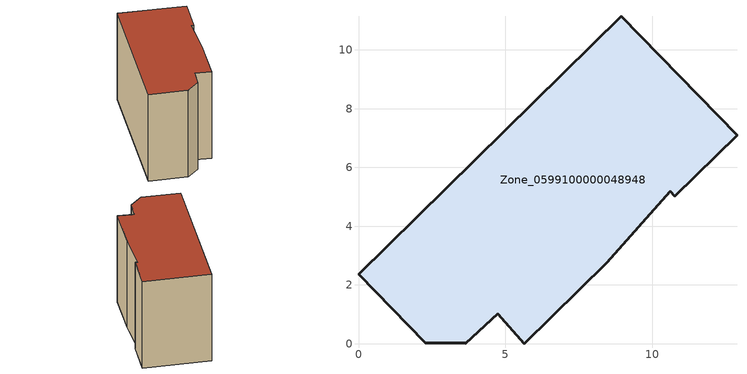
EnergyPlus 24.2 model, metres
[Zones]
Zone_0599100000048948
 floor ground (C_G): 3.65,0.02 2.28,0.03 0,2.36 8.95,11.15 12.89,7.1 10.77,5.03 10.61,5.2 8.46,2.76 5.64,0 4.75,1.02 z0
 wall outside (C_F): 8.95,11.15 0,2.36 2.28,0.03 3.65,0.02 4.75,1.02 5.64,0 8.46,2.76 10.61,5.2 10.77,5.03 12.89,7.1 8.95,11.15 z0:8.16
 roof outside (C_R): 8.46,2.76 10.61,5.2 10.77,5.03 12.89,7.1 8.95,11.15 0,2.36 2.28,0.03 3.65,0.02 4.75,1.02 5.64,0 z8.16
[BUILDING]
Pand.0599100000048948: North Axis=0; Terrain=City; Loads Convergence Tolerance Value=0.04; Temperature Convergence Tolerance Value=0.4; Solar Distribution=FullExterior; Maximum Number of Warmup Days=25; Minimum Number of Warmup Days=1
[Site:Location]
Rotterdam.The.Hague.AP_ZH_NLD Design_Conditions: Latitude=51.96; Longitude=4.45; Time Zone=1; Elevation=-4.5
[SITE:GROUNDTEMPERATURE:BUILDINGSURFACE]
18, 18, 18, 18, 18, 18, 18, 18, 18, 18, 18, 18
[MATERIAL] Thermal Absorptance=0.9; Solar Absorptance=0.7; Visible Absorptance=0.7
Name | Roughness | Thickness | Conductivity | Density | Specific Heat
G.TC.1975-1991 | MediumSmooth | 0.15 | 0.288461 | 540 | 1210
F.TC.1975-1991 | Rough | 0.3 | 0.230769 | 1920 | 840
R.TC.1975-1991 | MediumRough | 0.2 | 0.153846 | 1500 | 1000
[CONSTRUCTION]
C_G: G.TC.1975-1991
C_F: F.TC.1975-1991
C_R: R.TC.1975-1991
[ZONE]
Zone_0599100000048948: Type=1; Multiplier=1; Ceiling Height=Autocalculate; Volume=Autocalculate; Floor Area=autocalculate; Part of Total Floor Area=Yes
[ZONEINFILTRATION:DESIGNFLOWRATE]
Infil_Zone_0599100000048948: Zone or ZoneList or Space or SpaceList=Zone_0599100000048948; Schedule=AlwaysOn; Design Flow Rate Calculation Method=Flow/Area; Flow Rate per Floor Area=0.003; Constant Term Coefficient=1; Temperature Term Coefficient=0; Velocity Term Coefficient=0; Velocity Squared Term Coefficient=0
[HVACTEMPLATE:ZONE:IDEALLOADSAIRSYSTEM]
Zone_0599100000048948: Maximum Heating Supply Air Temperature=50; Minimum Cooling Supply Air Temperature=13; Maximum Heating Supply Air Humidity Ratio=0.0156; Minimum Cooling Supply Air Humidity Ratio=0.0077; Heating Limit=NoLimit; Cooling Limit=NoLimit; Dehumidification Control Type=ConstantSensibleHeatRatio; Cooling Sensible Heat Ratio=0.7; Dehumidification Setpoint=60; Humidification Control Type=None; Humidification Setpoint=30; Outdoor Air Method=None; Outdoor Air Flow Rate per Person=0.00944; Outdoor Air Flow Rate per Zone Floor Area=0; Outdoor Air Flow Rate per Zone=0; Demand Controlled Ventilation Type=None; Outdoor Air Economizer Type=NoEconomizer; Heat Recovery Type=None; Sensible Heat Recovery Effectiveness=0.7; Latent Heat Recovery Effectiveness=0.65
[ZONECONTROL:THERMOSTAT]
ThermostatControl_Zone_0599100000048948: Zone or ZoneList=Zone_0599100000048948; Control Type Schedule=DualSetpointControlType; Control 1=Thermostat_Zone_0599100000048948; Temperature Difference Between Cutout And Setpoint=0
[THERMOSTATSETPOINT:DUALSETPOINT]
Thermostat_Zone_0599100000048948: Heating Setpoint Temperature Schedule=HeatingSetpoint_Zone_0599100000048948; Cooling Setpoint Temperature Schedule=CoolingSetpoint_Zone_0599100000048948
[SCHEDULE:COMPACT]
HeatingSetpoint_Zone_0599100000048948: Through: 12/31, For: AllDays, Until: 24:00, 21
CoolingSetpoint_Zone_0599100000048948: Through: 12/31, For: AllDays, Until: 24:00, 24
DualSetpointControlType: Through: 12/31, For: AllDays, Until: 24:00, 4
AlwaysOn: Through: 12/31, For: AllDays, Until: 24:00, 1
